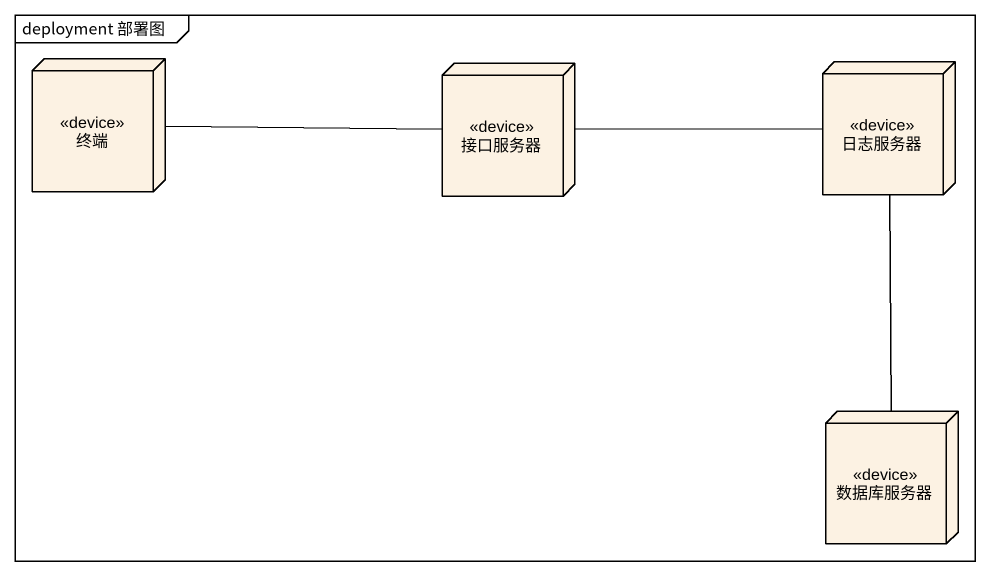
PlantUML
@startuml
mainframe deployment 部署图
node 终端 <<device>>
node 接口服务器 <<device>>
node 日志服务器 <<device>>
node 数据库服务器 <<device>>
终端 -right- 接口服务器
接口服务器 -right- 日志服务器
日志服务器 -- 数据库服务器
@enduml
